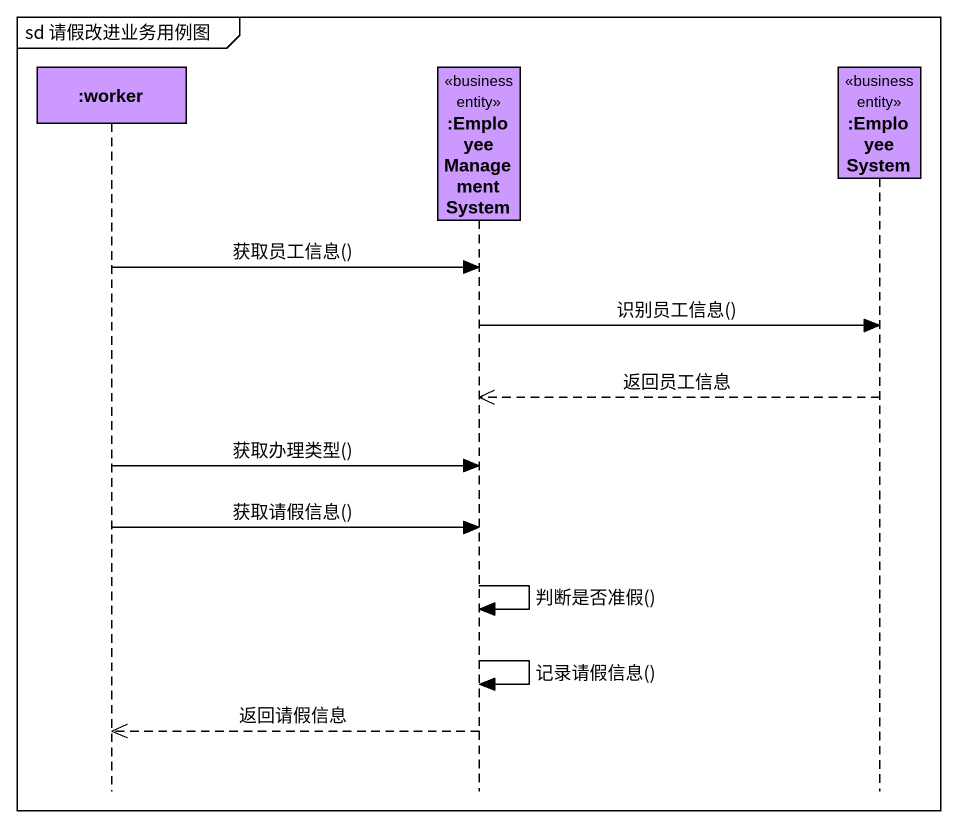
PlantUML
@startuml
mainframe sd 请假改进业务用例图
hide footbox
participant ":worker" as worker #CC99FF
participant ":EmployeeManagementSystem" as EmployeeManagementSystem <<business entity>> #CC99FF
participant ":EmployeeSystem" as EmployeeSystem <<business entity>> #CC99FF

worker -> EmployeeManagementSystem : 获取员工信息()
EmployeeManagementSystem -> EmployeeSystem : 识别员工信息()
EmployeeSystem -->> EmployeeManagementSystem : 返回员工信息
worker -> EmployeeManagementSystem : 获取办理类型()
worker -> EmployeeManagementSystem : 获取请假信息()
EmployeeManagementSystem -> EmployeeManagementSystem : 判断是否准假()
EmployeeManagementSystem -> EmployeeManagementSystem : 记录请假信息()
EmployeeManagementSystem -->> worker : 返回请假信息
@enduml
